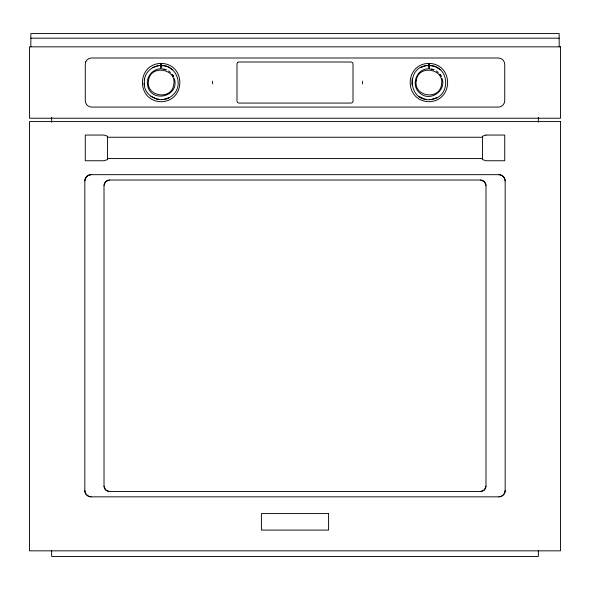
<?xml version="1.0" encoding="UTF-8"?>
<svg xmlns="http://www.w3.org/2000/svg" width="590" height="590" viewBox="0 0 590 590"><rect width="100%" height="100%" fill="white"/><g stroke="black" fill="none" stroke-linecap="round" stroke-linejoin="round"><path stroke-width="0.89" d="M163.991 69.089L166.314 69.797L161.667 68.794L161.667 65.409C176.587 65.166 184.161 86.044 172.457 95.396C162.604 105.02 143.577 97.018 144.255 83.138M144.38 80.388C144.779 72.209 152.581 65.601 160.598 65.409L160.598 68.794C152.707 68.942 146.202 76.715 147.456 84.51M431.755 69.089L434.078 69.797L429.432 68.794L429.432 65.409C449.838 65.556 451.675 97.026 431.334 99.496C408.066 103.117 405.005 65.888 428.362 65.409L428.362 68.794C415.898 68.676 410.234 86.59 420.582 93.618C430.486 101.893 446.475 90.609 442.087 78.522M84.835 180.924C84.783 177.583 87.74 174.625 91.081 174.677L498.919 174.677C502.26 174.625 505.217 177.583 505.165 180.924L505.165 490.6C505.217 493.941 502.26 496.898 498.919 496.846L91.081 496.846C87.74 496.898 84.783 493.941 84.835 490.6L84.835 180.924C84.894 177.583 87.733 174.743 91.081 174.677M144.469 78.558L144.174 84.975M412.233 78.558L411.938 84.975M104.017 185.385C104.069 182.517 106.502 180.09 109.371 180.031L480.629 180.031C483.498 180.09 485.924 182.517 485.983 185.385L485.983 486.138C485.924 489.007 483.498 491.433 480.629 491.492L109.371 491.492C106.502 491.433 104.069 489.007 104.017 486.138L104.017 185.385L105.581 181.602L109.371 180.031M505.165 490.6C505.106 493.948 502.267 496.78 498.919 496.846M485.983 486.138L484.412 489.921L480.629 491.492M152.626 67.658L158.695 65.571M169.647 97.402L163.57 99.496L161.741 99.408M420.39 67.658L426.459 65.571M437.411 97.402L431.334 99.496L429.505 99.408M30.842 38.18L559.158 38.18M160.686 64.118L161.579 64.118M428.451 64.118L429.343 64.118M160.598 66.161L161.667 66.161M428.362 66.161L429.432 66.161M107.542 137.241L482.458 137.241M107.542 158.57L482.458 158.57M426.754 99.282L424.925 99.201L418.627 96.251M158.99 99.282L157.161 99.201L150.863 96.251M498.919 174.677C502.267 174.743 505.106 177.583 505.165 180.924M91.081 496.846C87.733 496.78 84.894 493.948 84.835 490.6M429.432 65.409L435.221 66.611L440.465 69.893M161.667 65.409L167.457 66.611L172.7 69.893M480.629 180.031L484.412 181.602L485.983 185.385M109.371 491.492L105.581 489.921L104.017 486.138M436.29 70.933L438.274 72.467M168.526 70.933L170.51 72.467M147.456 84.51C150.089 103.803 180.12 97.055 174.323 78.522M559.158 46.839L559.158 33.541L30.842 33.541L30.842 46.839M538.368 117.277L538.368 122.182M538.368 550.507L538.368 556.459L51.632 556.459L51.632 550.507M429.343 64.583L429.343 63.366C453.961 64.546 453.548 101.082 428.9 101.709C404.246 101.082 403.833 64.546 428.451 63.366L428.451 64.583M362.503 81.162L362.503 83.92M212.577 81.162L212.577 83.92M161.579 64.583L161.579 63.366C186.197 64.546 185.784 101.082 161.136 101.709C136.482 101.082 136.069 64.546 160.686 63.366L160.686 64.583M51.632 117.277L51.632 122.182M148.525 80.594C145.347 96.664 171.933 100.838 173.74 84.473C176.926 68.396 150.339 64.229 148.525 80.594M416.289 80.594C413.111 96.664 439.698 100.838 441.504 84.473C444.69 68.396 418.096 64.229 416.289 80.594M85.72 61.943L85.277 64.244L85.277 100.831C85.344 104.179 88.183 107.019 91.524 107.078L498.476 107.078C501.825 107.019 504.656 104.179 504.723 100.831L504.723 64.244C504.656 60.895 501.825 58.063 498.476 57.997L91.524 57.997L89.223 58.432L87.106 59.826L85.72 61.943M237.512 62.533L236.988 63.794L236.988 101.281L237.512 102.542L238.773 103.066L351.227 103.066L352.488 102.542L353.012 101.281L353.012 63.794L352.488 62.533L351.227 62.009L238.773 62.009L237.512 62.533M107.542 159.588L103.988 160.753L85.277 160.753L85.277 135.051L103.988 135.051L107.542 136.224L107.542 159.588M486.013 135.051L482.458 136.224L482.458 159.588L486.013 160.753L504.723 160.753L504.723 135.051L486.013 135.051M560.5 46.839L29.5 46.839L29.5 118.229L560.5 118.229L560.5 46.839M560.5 121.577L29.5 121.577L29.5 550.839L560.5 550.839L560.5 121.577M328.586 513.58L261.414 513.58L261.414 530.086L328.586 530.086L328.586 513.58M440.9 75.778L439.934 74.311L441.209 76.361L440.9 75.778M173.136 75.778L172.169 74.311L173.453 76.361L173.136 75.778"/></g></svg>
